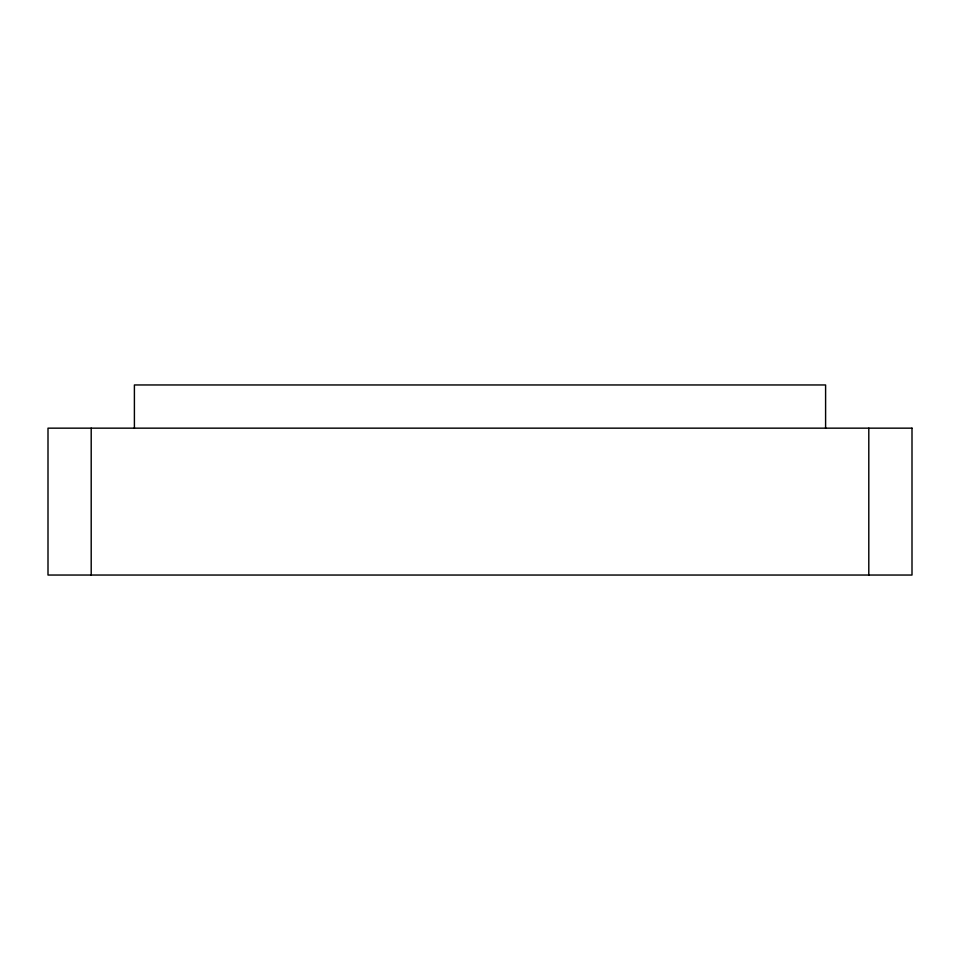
<?xml version="1.0" encoding="UTF-8"?>
<svg xmlns="http://www.w3.org/2000/svg" width="960" height="960" viewBox="0 0 960 960"><rect width="100%" height="100%" fill="white"/><g stroke="black" fill="none" stroke-linecap="round" stroke-linejoin="round"><path stroke-width="1.44" d="M868.8 428.16L868.8 575.04M825.6 428.16L825.6 384.96L134.4 384.96L134.4 428.16M91.2 428.16L91.2 575.04M912 428.16L48 428.16L48 575.04L912 575.04L912 428.16"/></g></svg>
